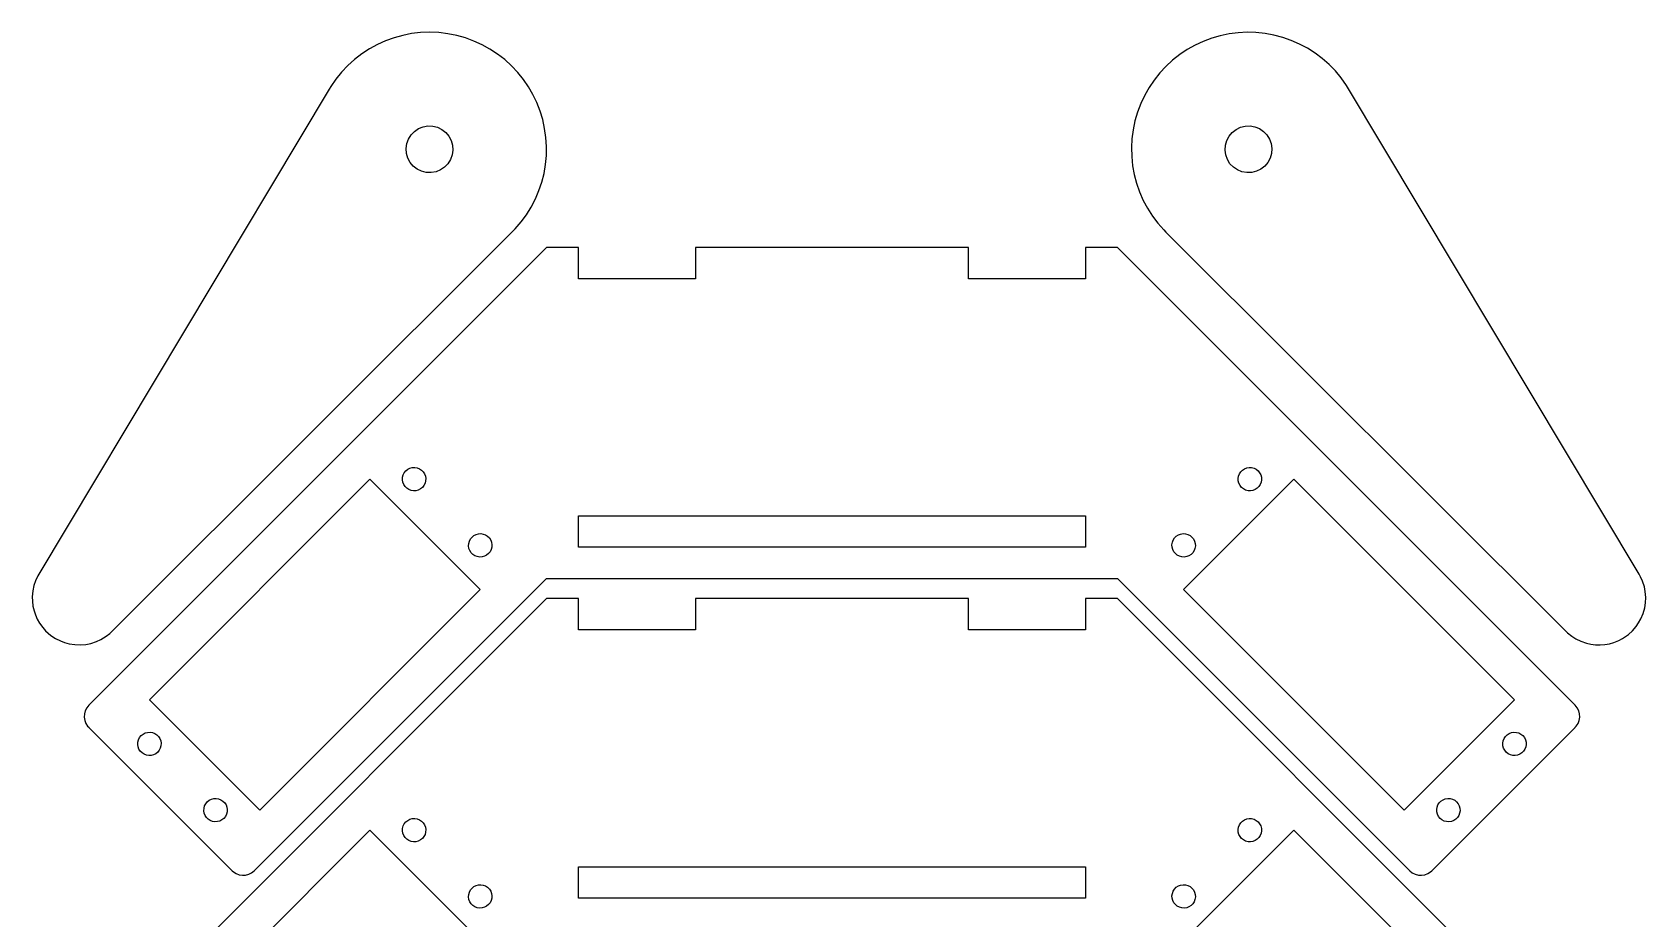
# Model space of a CAD drawing. Header units: metres. Extents: x -109 to 108, y -139 to 153.
# Drawn here: x -102.5 to 104.3, y 39.4 to 153 of the extents above; entities that cross this region are included whole.
import ezdxf

# ---------------------------------------------------------------- set-up
doc = ezdxf.new("R2010")
doc.units = ezdxf.units.M

msp = doc.modelspace()

# ---------------------------------------------------------------- linework, layer by layer
for p, q in [((-58.293, 151.424), (-59.3031, 150.871)), ((-57.2434, 151.898), (-58.293, 151.424)), ((-56.1355, 152.298), (-57.2434, 151.898)), ((-55.0253, 152.604), (-56.1355, 152.298)), ((-53.8948, 152.823), (-55.0253, 152.604)), ((-52.7508, 152.956), (-53.8948, 152.823)), ((-51.5738, 153), (-52.7508, 152.956)), ((-50.4231, 152.954), (-51.5738, 153)), ((-49.2535, 152.815), (-50.4231, 152.954)), ((-48.0983, 152.586), (-49.2535, 152.815)), ((-46.9896, 152.274), (-48.0983, 152.586)), ((-45.9082, 151.878), (-46.9896, 152.274)), ((-44.8602, 151.401), (-45.9082, 151.878)), ((-43.852, 150.844), (-44.8602, 151.401)), ((46.5668, 151.353), (45.5625, 150.79)), ((47.6114, 151.838), (46.5668, 151.353)), ((48.6901, 152.241), (47.6114, 151.838)), ((49.7966, 152.561), (48.6901, 152.241)), ((50.9243, 152.794), (49.7966, 152.561)), ((52.0666, 152.941), (50.9243, 152.794)), ((53.2167, 152.999), (52.0666, 152.941)), ((54.368, 152.969), (53.2167, 152.999)), ((55.5394, 152.847), (54.368, 152.969)), ((56.6721, 152.639), (55.5394, 152.847)), ((57.8106, 152.337), (56.6721, 152.639)), ((58.8975, 151.956), (57.8106, 152.337)), ((59.952, 151.493), (58.8975, 151.956)), ((60.9679, 150.951), (59.952, 151.493)), ((-61.2217, 149.507), (-62.0762, 148.735)), ((-60.2892, 150.227), (-61.2217, 149.507)), ((-59.3031, 150.871), (-60.2892, 150.227)), ((-42.8894, 150.212), (-43.852, 150.844)), ((-41.9582, 149.491), (-42.8894, 150.212)), ((-41.0864, 148.699), (-41.9582, 149.491)), ((43.6583, 149.406), (42.8119, 148.625)), ((44.5832, 150.135), (43.6583, 149.406)), ((45.5625, 150.79), (44.5832, 150.135)), ((61.9392, 150.332), (60.9679, 150.951)), ((62.8601, 149.641), (61.9392, 150.332)), ((63.7443, 148.863), (62.8601, 149.641)), ((-63.611, 146.985), (-64.2649, 146.037)), ((-62.8862, 147.88), (-63.611, 146.985)), ((-62.0762, 148.735), (-62.8862, 147.88)), ((-40.2965, 147.861), (-41.0864, 148.699)), ((-39.5734, 146.964), (-40.2965, 147.861)), ((-38.9211, 146.015), (-39.5734, 146.964)), ((42.028, 147.781), (41.3111, 146.88)), ((42.8119, 148.625), (42.028, 147.781)), ((64.5472, 148.037), (63.7443, 148.863)), ((65.2843, 147.152), (64.5472, 148.037)), ((65.9658, 146.192), (65.2843, 147.152)), ((-64.471, 145.703), (-101.831, 83.3105)), ((-64.2649, 146.037), (-64.471, 145.703)), ((-38.3435, 145.019), (-38.9211, 146.015)), ((-37.8441, 143.981), (-38.3435, 145.019)), ((40.0948, 144.926), (39.5924, 143.861)), ((40.6654, 145.927), (40.0948, 144.926)), ((41.3111, 146.88), (40.6654, 145.927)), ((103.492, 83.5564), (65.9658, 146.192)), ((-37.4258, 142.908), (-37.8441, 143.981)), ((-37.091, 141.806), (-37.4258, 142.908)), ((39.1751, 142.76), (38.8519, 141.654)), ((39.5924, 143.861), (39.1751, 142.76)), ((-53.0084, 140.649), (-52.4269, 140.884)), ((-52.4269, 140.884), (-51.8093, 140.993)), ((-51.8093, 140.993), (-51.1825, 140.971)), ((-51.1825, 140.971), (-50.5739, 140.819)), ((-50.5739, 140.819), (-50.0102, 140.544)), ((-36.8417, 140.682), (-37.091, 141.806)), ((-36.6768, 139.516), (-36.8417, 140.682)), ((38.8519, 141.654), (38.6101, 140.502)), ((51.8102, 140.544), (52.3739, 140.819)), ((52.3739, 140.819), (52.9825, 140.971)), ((52.9825, 140.971), (53.6093, 140.993)), ((53.6093, 140.993), (54.2269, 140.884)), ((54.2269, 140.884), (54.8084, 140.649)), ((-54.5982, 138.105), (-54.5109, 138.726)), ((-54.5109, 138.726), (-54.2964, 139.315)), ((-54.2964, 139.315), (-53.964, 139.847)), ((-53.964, 139.847), (-53.5283, 140.298)), ((-53.5283, 140.298), (-53.0084, 140.649)), ((-50.0102, 140.544), (-49.516, 140.158)), ((-49.516, 140.158), (-49.1129, 139.678)), ((-49.1129, 139.678), (-48.8184, 139.124)), ((-48.8184, 139.124), (-48.6456, 138.521)), ((-36.6045, 138.366), (-36.6768, 139.516)), ((38.4617, 139.359), (38.4015, 138.209)), ((38.6101, 140.502), (38.4617, 139.359)), ((50.4456, 138.521), (50.6185, 139.124)), ((50.6185, 139.124), (50.9129, 139.678)), ((50.9129, 139.678), (51.316, 140.158)), ((51.316, 140.158), (51.8102, 140.544)), ((54.8084, 140.649), (55.3283, 140.298)), ((55.3283, 140.298), (55.764, 139.847)), ((55.764, 139.847), (56.0964, 139.315)), ((56.0964, 139.315), (56.3109, 138.726)), ((56.3109, 138.726), (56.3982, 138.105)), ((-54.5544, 137.479), (-54.5982, 138.105)), ((-54.3815, 136.876), (-54.5544, 137.479)), ((-54.0871, 136.322), (-54.3815, 136.876)), ((-48.9036, 136.685), (-49.236, 136.153)), ((-48.6891, 137.274), (-48.9036, 136.685)), ((-48.6018, 137.895), (-48.6891, 137.274)), ((-48.6456, 138.521), (-48.6018, 137.895)), ((-36.7283, 136.042), (-36.6219, 137.189)), ((-36.6219, 137.189), (-36.6045, 138.366)), ((38.4015, 138.209), (38.4296, 137.058)), ((38.4296, 137.058), (38.5496, 135.886)), ((50.4018, 137.895), (50.4456, 138.521)), ((50.4891, 137.274), (50.4018, 137.895)), ((50.7036, 136.685), (50.4891, 137.274)), ((51.036, 136.153), (50.7036, 136.685)), ((56.1815, 136.876), (55.8871, 136.322)), ((56.3544, 137.479), (56.1815, 136.876)), ((56.3982, 138.105), (56.3544, 137.479)), ((-53.684, 135.842), (-54.0871, 136.322)), ((-53.1897, 135.456), (-53.684, 135.842)), ((-52.626, 135.181), (-53.1897, 135.456)), ((-52.0175, 135.029), (-52.626, 135.181)), ((-51.3907, 135.007), (-52.0175, 135.029)), ((-50.7731, 135.116), (-51.3907, 135.007)), ((-50.1916, 135.351), (-50.7731, 135.116)), ((-49.6716, 135.702), (-50.1916, 135.351)), ((-49.236, 136.153), (-49.6716, 135.702)), ((-37.2029, 133.79), (-36.9224, 134.907)), ((-36.9224, 134.907), (-36.7283, 136.042)), ((38.5496, 135.886), (38.7556, 134.753)), ((38.7556, 134.753), (39.0478, 133.639)), ((51.4716, 135.702), (51.036, 136.153)), ((51.9916, 135.351), (51.4716, 135.702)), ((52.5731, 135.116), (51.9916, 135.351)), ((53.1907, 135.007), (52.5731, 135.116)), ((53.8175, 135.029), (53.1907, 135.007)), ((54.426, 135.181), (53.8175, 135.029)), ((54.9897, 135.456), (54.426, 135.181)), ((55.484, 135.842), (54.9897, 135.456)), ((55.8871, 136.322), (55.484, 135.842)), ((-38.0165, 131.637), (-37.5683, 132.698)), ((-37.5683, 132.698), (-37.2029, 133.79)), ((39.0478, 133.639), (39.4342, 132.527)), ((39.4342, 132.527), (39.9066, 131.448)), ((-39.1644, 129.612), (-38.5576, 130.591)), ((-38.5576, 130.591), (-38.0165, 131.637)), ((39.9066, 131.448), (40.4491, 130.432)), ((40.4491, 130.432), (41.0828, 129.439)), ((-40.6119, 127.789), (-39.8446, 128.683)), ((-39.8446, 128.683), (-39.1644, 129.612)), ((41.0828, 129.439), (41.7758, 128.52)), ((41.7758, 128.52), (42.5374, 127.656)), ((-92.3081, 76.2252), (-40.6119, 127.789)), ((42.5374, 127.656), (42.8119, 127.375)), ((42.8119, 127.375), (94.313, 76.0304)), ((-36.6091, 125.417), (-95.299, 66.7274)), ((-36.5919, 125.4), (-36.6091, 125.417)), ((-32.5, 125.4), (-36.5919, 125.4)), ((-32.5, 121.4), (-32.5, 125.4)), ((17.5, 125.4), (-17.5, 125.4)), ((-17.5, 125.4), (-17.5, 121.4)), ((17.5, 121.4), (17.5, 125.4)), ((36.5918, 125.4), (32.5, 125.4)), ((32.5, 125.4), (32.5, 121.4)), ((36.6091, 125.417), (36.5918, 125.4)), ((95.299, 66.7274), (36.6091, 125.417)), ((-17.5, 121.4), (-32.5, 121.4)), ((32.5, 121.4), (17.5, 121.4)), ((-87.5208, 67.4345), (-59.2365, 95.7188)), ((-59.2365, 95.7188), (-45.0944, 81.5767)), ((-55.0776, 95.6403), (-55.0612, 95.9534)), ((-55.0286, 95.3306), (-55.0776, 95.6403)), ((-55.0612, 95.9534), (-54.9801, 96.2563)), ((-54.9162, 95.0378), (-55.0286, 95.3306)), ((-54.9801, 96.2563), (-54.8377, 96.5358)), ((-54.8377, 96.5358), (-54.6403, 96.7794)), ((-54.6403, 96.7794), (-54.3966, 96.9768)), ((-54.3966, 96.9768), (-54.1172, 97.1192)), ((-54.1172, 97.1192), (-53.8143, 97.2003)), ((-53.8143, 97.2003), (-53.5012, 97.2167)), ((-53.5012, 97.2167), (-53.1915, 97.1677)), ((-53.1915, 97.1677), (-52.8987, 97.0553)), ((-52.8987, 97.0553), (-52.6357, 96.8845)), ((-52.6357, 96.8845), (-52.414, 96.6628)), ((-52.414, 96.6628), (-52.2432, 96.3998)), ((-52.1793, 95.1812), (-52.3217, 94.9018)), ((-52.2432, 96.3998), (-52.1308, 96.107)), ((-52.0982, 95.4841), (-52.1793, 95.1812)), ((-52.1308, 96.107), (-52.0817, 95.7973)), ((-52.0817, 95.7973), (-52.0982, 95.4841)), ((45.0944, 81.5767), (59.2365, 95.7188)), ((52.0817, 95.7973), (52.1308, 96.107)), ((52.0982, 95.4841), (52.0817, 95.7973)), ((52.1793, 95.1812), (52.0982, 95.4841)), ((52.1308, 96.107), (52.2432, 96.3998)), ((52.3217, 94.9018), (52.1793, 95.1812)), ((52.2432, 96.3998), (52.414, 96.6628)), ((52.414, 96.6628), (52.6357, 96.8845)), ((52.6357, 96.8845), (52.8987, 97.0553)), ((52.8987, 97.0553), (53.1915, 97.1677)), ((53.1915, 97.1677), (53.5012, 97.2167)), ((53.5012, 97.2167), (53.8143, 97.2003)), ((53.8143, 97.2003), (54.1172, 97.1192)), ((54.1172, 97.1192), (54.3966, 96.9768)), ((54.3966, 96.9768), (54.6403, 96.7794)), ((54.6403, 96.7794), (54.8377, 96.5358)), ((54.8377, 96.5358), (54.9801, 96.2563)), ((55.0286, 95.3306), (54.9162, 95.0378)), ((54.9801, 96.2563), (55.0612, 95.9534)), ((55.0776, 95.6403), (55.0286, 95.3306)), ((55.0612, 95.9534), (55.0776, 95.6403)), ((59.2365, 95.7188), (87.5208, 67.4345)), ((-54.7454, 94.7748), (-54.9162, 95.0378)), ((-54.5237, 94.5531), (-54.7454, 94.7748)), ((-54.2607, 94.3823), (-54.5237, 94.5531)), ((-53.9679, 94.2699), (-54.2607, 94.3823)), ((-53.6582, 94.2208), (-53.9679, 94.2699)), ((-53.345, 94.2373), (-53.6582, 94.2208)), ((-53.0421, 94.3184), (-53.345, 94.2373)), ((-52.7627, 94.4608), (-53.0421, 94.3184)), ((-52.519, 94.6581), (-52.7627, 94.4608)), ((-52.3217, 94.9018), (-52.519, 94.6581)), ((52.519, 94.6581), (52.3217, 94.9018)), ((52.7627, 94.4608), (52.519, 94.6581)), ((53.0421, 94.3184), (52.7627, 94.4608)), ((53.345, 94.2373), (53.0421, 94.3184)), ((53.6582, 94.2208), (53.345, 94.2373)), ((53.9679, 94.2699), (53.6582, 94.2208)), ((54.2607, 94.3823), (53.9679, 94.2699)), ((54.5237, 94.5531), (54.2607, 94.3823)), ((54.7454, 94.7748), (54.5237, 94.5531)), ((54.9162, 95.0378), (54.7454, 94.7748)), ((-32.5, 87), (-32.5, 91)), ((-32.5, 91), (32.5, 91)), ((32.5, 91), (32.5, 87)), ((-46.5923, 87.155), (-46.5759, 87.4682)), ((-46.5433, 86.8453), (-46.5923, 87.155)), ((-46.5759, 87.4682), (-46.4948, 87.7711)), ((-46.4948, 87.7711), (-46.3524, 88.0505)), ((-46.3524, 88.0505), (-46.1551, 88.2942)), ((-46.1551, 88.2942), (-45.9114, 88.4915)), ((-45.9114, 88.4915), (-45.632, 88.6339)), ((-45.632, 88.6339), (-45.329, 88.715)), ((-45.329, 88.715), (-45.0159, 88.7314)), ((-45.0159, 88.7314), (-44.7062, 88.6824)), ((-44.7062, 88.6824), (-44.4134, 88.57)), ((-44.4134, 88.57), (-44.1504, 88.3992)), ((-44.1504, 88.3992), (-43.9287, 88.1775)), ((-43.9287, 88.1775), (-43.7579, 87.9145)), ((-43.7579, 87.9145), (-43.6455, 87.6217)), ((-43.6129, 86.9989), (-43.694, 86.696)), ((-43.6455, 87.6217), (-43.5965, 87.312)), ((-43.5965, 87.312), (-43.6129, 86.9989)), ((32.5, 87), (-32.5, 87)), ((43.5965, 87.312), (43.6455, 87.6217)), ((43.6129, 86.9989), (43.5965, 87.312)), ((43.694, 86.696), (43.6129, 86.9989)), ((43.6455, 87.6217), (43.7579, 87.9145)), ((43.7579, 87.9145), (43.9287, 88.1775)), ((43.9287, 88.1775), (44.1504, 88.3992)), ((44.1504, 88.3992), (44.4134, 88.57)), ((44.4134, 88.57), (44.7062, 88.6824)), ((44.7062, 88.6824), (45.0159, 88.7314)), ((45.0159, 88.7314), (45.3291, 88.715)), ((45.3291, 88.715), (45.6319, 88.6339)), ((45.6319, 88.6339), (45.9114, 88.4915)), ((45.9114, 88.4915), (46.1551, 88.2942)), ((46.1551, 88.2942), (46.3524, 88.0505)), ((46.3524, 88.0505), (46.4948, 87.7711)), ((46.4948, 87.7711), (46.5759, 87.4682)), ((46.5924, 87.155), (46.5433, 86.8453)), ((46.5759, 87.4682), (46.5924, 87.155)), ((-46.4309, 86.5525), (-46.5433, 86.8453)), ((-46.2601, 86.2895), (-46.4309, 86.5525)), ((-46.0384, 86.0678), (-46.2601, 86.2895)), ((-45.7754, 85.897), (-46.0384, 86.0678)), ((-45.4826, 85.7846), (-45.7754, 85.897)), ((-45.1729, 85.7356), (-45.4826, 85.7846)), ((-44.8598, 85.752), (-45.1729, 85.7356)), ((-44.5568, 85.8331), (-44.8598, 85.752)), ((-44.2774, 85.9755), (-44.5568, 85.8331)), ((-44.0337, 86.1729), (-44.2774, 85.9755)), ((-43.8364, 86.4165), (-44.0337, 86.1729)), ((-43.694, 86.696), (-43.8364, 86.4165)), ((43.8364, 86.4165), (43.694, 86.696)), ((44.0337, 86.1729), (43.8364, 86.4165)), ((44.2774, 85.9755), (44.0337, 86.1729)), ((44.5568, 85.8331), (44.2774, 85.9755)), ((44.8597, 85.752), (44.5568, 85.8331)), ((45.1729, 85.7356), (44.8597, 85.752)), ((45.4826, 85.7846), (45.1729, 85.7356)), ((45.7754, 85.897), (45.4826, 85.7846)), ((46.0384, 86.0678), (45.7754, 85.897)), ((46.2601, 86.2895), (46.0384, 86.0678)), ((46.4309, 86.5525), (46.2601, 86.2895)), ((46.5433, 86.8453), (46.4309, 86.5525)), ((-101.831, 83.3105), (-102.126, 82.6742)), ((-74.0858, 45.5142), (-36.6, 83)), ((-36.6, 83), (36.6, 83)), ((36.6, 83), (74.0858, 45.5142)), ((103.689, 83.1991), (103.492, 83.5564)), ((103.933, 82.6547), (103.689, 83.1991)), ((-102.471, 81.4035), (-102.541, 80.6323)), ((-102.328, 82.0685), (-102.471, 81.4035)), ((-102.126, 82.6742), (-102.328, 82.0685)), ((-45.0944, 81.5767), (-73.3787, 53.2924)), ((73.3787, 53.2924), (45.0944, 81.5767)), ((104.168, 81.9166), (103.933, 82.6547)), ((104.285, 81.3102), (104.168, 81.9166)), ((104.343, 80.538), (104.285, 81.3102)), ((-102.541, 80.6323), (-102.529, 80.0567)), ((-102.529, 80.0567), (-102.454, 79.4436)), ((-102.454, 79.4436), (-102.319, 78.8516)), ((-102.319, 78.8516), (-102.137, 78.3055)), ((-36.6091, 80.4173), (-95.299, 21.7274)), ((-36.5919, 80.4), (-36.6091, 80.4173)), ((-32.5, 80.4), (-36.5919, 80.4)), ((-32.5, 76.4), (-32.5, 80.4)), ((17.5, 80.4), (-17.5, 80.4)), ((-17.5, 80.4), (-17.5, 76.4)), ((17.5, 76.4), (17.5, 80.4)), ((36.5918, 80.4), (32.5, 80.4)), ((32.5, 80.4), (32.5, 76.4)), ((36.6091, 80.4173), (36.5918, 80.4)), ((95.299, 21.7274), (36.6091, 80.4173)), ((104.013, 78.5119), (104.212, 79.2277)), ((104.212, 79.2277), (104.314, 79.8793)), ((104.314, 79.8793), (104.343, 80.538)), ((-102.137, 78.3055), (-101.894, 77.7606)), ((-101.894, 77.7606), (-101.598, 77.2426)), ((-101.598, 77.2426), (-101.206, 76.6993)), ((-101.206, 76.6993), (-100.83, 76.2772)), ((102.63, 76.2772), (103.103, 76.8226)), ((103.103, 76.8226), (103.437, 77.3046)), ((103.437, 77.3046), (103.722, 77.8168)), ((103.722, 77.8168), (104.013, 78.5119)), ((-100.83, 76.2772), (-100.154, 75.6834)), ((-100.154, 75.6834), (-99.5795, 75.3001)), ((-99.5795, 75.3001), (-98.9358, 74.9729)), ((-98.9358, 74.9729), (-98.3874, 74.7656)), ((-98.3874, 74.7656), (-97.8215, 74.6129)), ((-97.8215, 74.6129), (-97.0767, 74.499)), ((-97.0767, 74.499), (-96.3339, 74.4789)), ((-96.3339, 74.4789), (-95.6771, 74.5381)), ((-95.6771, 74.5381), (-95.0309, 74.669)), ((-95.0309, 74.669), (-94.2956, 74.9121)), ((-94.2956, 74.9121), (-93.7357, 75.1726)), ((-93.7357, 75.1726), (-93.0761, 75.5784)), ((-93.0761, 75.5784), (-92.6069, 75.947)), ((-92.6069, 75.947), (-92.3081, 76.2252)), ((-17.5, 76.4), (-32.5, 76.4)), ((32.5, 76.4), (17.5, 76.4)), ((94.313, 76.0304), (94.8591, 75.5905)), ((94.8591, 75.5905), (95.3979, 75.2479)), ((95.3979, 75.2479), (96.0085, 74.9481)), ((96.0085, 74.9481), (96.7399, 74.6934)), ((96.7399, 74.6934), (97.3014, 74.5664)), ((97.3014, 74.5664), (97.9143, 74.4906)), ((97.9143, 74.4906), (98.5213, 74.4778)), ((98.5213, 74.4778), (99.0953, 74.5225)), ((99.0953, 74.5225), (99.6828, 74.6266)), ((99.6828, 74.6266), (100.257, 74.7886)), ((100.257, 74.7886), (100.879, 75.0374)), ((100.879, 75.0374), (101.379, 75.3001)), ((101.379, 75.3001), (102.119, 75.8123)), ((102.119, 75.8123), (102.63, 76.2772)), ((-95.5621, 66.4025), (-95.7519, 66.03)), ((-95.299, 66.7274), (-95.5621, 66.4025)), ((-73.3787, 53.2924), (-87.5208, 67.4345)), ((87.5208, 67.4345), (73.3787, 53.2924)), ((95.5621, 66.4025), (95.299, 66.7274)), ((95.7519, 66.03), (95.5621, 66.4025)), ((-95.8601, 65.6261), (-95.882, 65.2085)), ((-95.882, 65.2085), (-95.8166, 64.7956)), ((-95.7519, 66.03), (-95.8601, 65.6261)), ((-95.8166, 64.7956), (-95.6668, 64.4052)), ((-95.6668, 64.4052), (-95.4391, 64.0546)), ((95.4391, 64.0546), (95.6668, 64.4052)), ((95.6668, 64.4052), (95.8166, 64.7956)), ((95.8602, 65.6261), (95.7519, 66.03)), ((95.8166, 64.7956), (95.882, 65.2085)), ((95.882, 65.2085), (95.8602, 65.6261)), ((-95.4391, 64.0546), (-95.2912, 63.9067)), ((-95.2912, 63.9067), (-95.299, 63.899)), ((-95.299, 63.899), (-76.9142, 45.5142)), ((-89.0023, 62.0123), (-88.9212, 62.3152)), ((-88.9212, 62.3152), (-88.7788, 62.5946)), ((-88.7788, 62.5946), (-88.5815, 62.8383)), ((-88.5815, 62.8383), (-88.3378, 63.0357)), ((-88.3378, 63.0357), (-88.0584, 63.178)), ((-88.0584, 63.178), (-87.7555, 63.2592)), ((-87.7555, 63.2592), (-87.4423, 63.2756)), ((-87.4423, 63.2756), (-87.1326, 63.2266)), ((-87.1326, 63.2266), (-86.8398, 63.1142)), ((-86.8398, 63.1142), (-86.5768, 62.9434)), ((-86.5768, 62.9434), (-86.3551, 62.7216)), ((-86.3551, 62.7216), (-86.1843, 62.4587)), ((-86.1843, 62.4587), (-86.0719, 62.1659)), ((-86.0719, 62.1659), (-86.0229, 61.8562)), ((76.9142, 45.5142), (95.299, 63.899)), ((86.0229, 61.8562), (86.0719, 62.1659)), ((86.0719, 62.1659), (86.1843, 62.4587)), ((86.1843, 62.4587), (86.3551, 62.7216)), ((86.3551, 62.7216), (86.5768, 62.9434)), ((86.5768, 62.9434), (86.8398, 63.1142)), ((86.8398, 63.1142), (87.1326, 63.2266)), ((87.1326, 63.2266), (87.4423, 63.2756)), ((87.4423, 63.2756), (87.7555, 63.2592)), ((87.7555, 63.2592), (88.0584, 63.178)), ((88.0584, 63.178), (88.3378, 63.0357)), ((88.3378, 63.0357), (88.5815, 62.8383)), ((88.5815, 62.8383), (88.7788, 62.5946)), ((88.7788, 62.5946), (88.9212, 62.3152)), ((88.9212, 62.3152), (89.0023, 62.0123)), ((95.2912, 63.9067), (95.4391, 64.0546)), ((95.299, 63.899), (95.2912, 63.9067)), ((-89.0187, 61.6992), (-89.0023, 62.0123)), ((-88.9697, 61.3895), (-89.0187, 61.6992)), ((-88.8573, 61.0967), (-88.9697, 61.3895)), ((-88.6865, 60.8337), (-88.8573, 61.0967)), ((-88.4648, 60.612), (-88.6865, 60.8337)), ((-88.2018, 60.4412), (-88.4648, 60.612)), ((-87.909, 60.3288), (-88.2018, 60.4412)), ((-87.5993, 60.2797), (-87.909, 60.3288)), ((-87.2862, 60.2961), (-87.5993, 60.2797)), ((-86.9833, 60.3773), (-87.2862, 60.2961)), ((-86.7039, 60.5197), (-86.9833, 60.3773)), ((-86.4602, 60.717), (-86.7039, 60.5197)), ((-86.2628, 60.9607), (-86.4602, 60.717)), ((-86.1204, 61.2401), (-86.2628, 60.9607)), ((-86.0393, 61.543), (-86.1204, 61.2401)), ((-86.0229, 61.8562), (-86.0393, 61.543)), ((86.0393, 61.543), (86.0229, 61.8562)), ((86.1204, 61.2401), (86.0393, 61.543)), ((86.2628, 60.9607), (86.1204, 61.2401)), ((86.4602, 60.717), (86.2628, 60.9607)), ((86.7038, 60.5197), (86.4602, 60.717)), ((86.9833, 60.3773), (86.7038, 60.5197)), ((87.2862, 60.2961), (86.9833, 60.3773)), ((87.5993, 60.2797), (87.2862, 60.2961)), ((87.909, 60.3288), (87.5993, 60.2797)), ((88.2018, 60.4412), (87.909, 60.3288)), ((88.4648, 60.612), (88.2018, 60.4412)), ((88.6865, 60.8337), (88.4648, 60.612)), ((88.8573, 61.0967), (88.6865, 60.8337)), ((88.9697, 61.3895), (88.8573, 61.0967)), ((89.0188, 61.6992), (88.9697, 61.3895)), ((89.0023, 62.0123), (89.0188, 61.6992)), ((-80.5171, 53.5271), (-80.4359, 53.8299)), ((-80.4359, 53.8299), (-80.2935, 54.1094)), ((-80.2935, 54.1094), (-80.0962, 54.3531)), ((-80.0962, 54.3531), (-79.8525, 54.5504)), ((-79.8525, 54.5504), (-79.5731, 54.6928)), ((-79.5731, 54.6928), (-79.2702, 54.7739)), ((-79.2702, 54.7739), (-78.957, 54.7903)), ((-78.957, 54.7903), (-78.6473, 54.7413)), ((-78.6473, 54.7413), (-78.3545, 54.6289)), ((-78.3545, 54.6289), (-78.0915, 54.4581)), ((-78.0915, 54.4581), (-77.8698, 54.2364)), ((-77.8698, 54.2364), (-77.699, 53.9734)), ((-77.699, 53.9734), (-77.5866, 53.6806)), ((77.5866, 53.6806), (77.699, 53.9734)), ((77.699, 53.9734), (77.8698, 54.2364)), ((77.8698, 54.2364), (78.0915, 54.4581)), ((78.0915, 54.4581), (78.3545, 54.6289)), ((78.3545, 54.6289), (78.6473, 54.7413)), ((78.6473, 54.7413), (78.957, 54.7903)), ((78.957, 54.7903), (79.2702, 54.7739)), ((79.2702, 54.7739), (79.5731, 54.6928)), ((79.5731, 54.6928), (79.8525, 54.5504)), ((79.8525, 54.5504), (80.0962, 54.3531)), ((80.0962, 54.3531), (80.2935, 54.1094)), ((80.2935, 54.1094), (80.4359, 53.8299)), ((80.4359, 53.8299), (80.5171, 53.5271)), ((-80.5335, 53.2139), (-80.5171, 53.5271)), ((-80.4844, 52.9042), (-80.5335, 53.2139)), ((-80.372, 52.6114), (-80.4844, 52.9042)), ((-80.2012, 52.3484), (-80.372, 52.6114)), ((-79.9795, 52.1267), (-80.2012, 52.3484)), ((-79.7165, 51.9559), (-79.9795, 52.1267)), ((-79.4238, 51.8435), (-79.7165, 51.9559)), ((-79.114, 51.7944), (-79.4238, 51.8435)), ((-78.8009, 51.8109), (-79.114, 51.7944)), ((-78.498, 51.892), (-78.8009, 51.8109)), ((-78.2186, 52.0344), (-78.498, 51.892)), ((-77.9749, 52.2317), (-78.2186, 52.0344)), ((-77.7775, 52.4754), (-77.9749, 52.2317)), ((-77.6352, 52.7548), (-77.7775, 52.4754)), ((-77.554, 53.0577), (-77.6352, 52.7548)), ((-77.5866, 53.6806), (-77.5376, 53.3709)), ((-77.5376, 53.3709), (-77.554, 53.0577)), ((-54.8377, 51.5358), (-54.6403, 51.7794)), ((-54.6403, 51.7794), (-54.3966, 51.9768)), ((-54.3966, 51.9768), (-54.1172, 52.1192)), ((-54.1172, 52.1192), (-53.8143, 52.2003)), ((-53.8143, 52.2003), (-53.5012, 52.2167)), ((-53.5012, 52.2167), (-53.1915, 52.1677)), ((-53.1915, 52.1677), (-52.8987, 52.0553)), ((-52.8987, 52.0553), (-52.6357, 51.8845)), ((-52.6357, 51.8845), (-52.414, 51.6628)), ((52.414, 51.6628), (52.6357, 51.8845)), ((52.6357, 51.8845), (52.8987, 52.0553)), ((52.8987, 52.0553), (53.1915, 52.1677)), ((53.1915, 52.1677), (53.5012, 52.2167)), ((53.5012, 52.2167), (53.8143, 52.2003)), ((53.8143, 52.2003), (54.1172, 52.1192)), ((54.1172, 52.1192), (54.3966, 51.9768)), ((54.3966, 51.9768), (54.6403, 51.7794)), ((54.6403, 51.7794), (54.8377, 51.5358)), ((77.5376, 53.3709), (77.5866, 53.6806)), ((77.554, 53.0577), (77.5376, 53.3709)), ((77.6352, 52.7548), (77.554, 53.0577)), ((77.7775, 52.4754), (77.6352, 52.7548)), ((77.9749, 52.2317), (77.7775, 52.4754)), ((78.2186, 52.0344), (77.9749, 52.2317)), ((78.498, 51.892), (78.2186, 52.0344)), ((78.8009, 51.8109), (78.498, 51.892)), ((79.114, 51.7944), (78.8009, 51.8109)), ((79.4238, 51.8435), (79.114, 51.7944)), ((79.7165, 51.9559), (79.4238, 51.8435)), ((79.9795, 52.1267), (79.7165, 51.9559)), ((80.2013, 52.3484), (79.9795, 52.1267)), ((80.372, 52.6114), (80.2013, 52.3484)), ((80.4844, 52.9042), (80.372, 52.6114)), ((80.5335, 53.2139), (80.4844, 52.9042)), ((80.5171, 53.5271), (80.5335, 53.2139)), ((-87.5208, 22.4345), (-59.2365, 50.7188)), ((-59.2365, 50.7188), (-45.0944, 36.5767)), ((-55.0776, 50.6403), (-55.0612, 50.9534)), ((-55.0286, 50.3306), (-55.0776, 50.6403)), ((-55.0612, 50.9534), (-54.9801, 51.2563)), ((-54.9162, 50.0378), (-55.0286, 50.3306)), ((-54.9801, 51.2563), (-54.8377, 51.5358)), ((-54.7454, 49.7748), (-54.9162, 50.0378)), ((-54.5237, 49.5531), (-54.7454, 49.7748)), ((-52.519, 49.6581), (-52.7627, 49.4608)), ((-52.3217, 49.9018), (-52.519, 49.6581)), ((-52.414, 51.6628), (-52.2432, 51.3998)), ((-52.1793, 50.1812), (-52.3217, 49.9018)), ((-52.2432, 51.3998), (-52.1308, 51.107)), ((-52.0982, 50.4841), (-52.1793, 50.1812)), ((-52.1308, 51.107), (-52.0817, 50.7973)), ((-52.0817, 50.7973), (-52.0982, 50.4841)), ((45.0944, 36.5767), (59.2365, 50.7188)), ((52.0817, 50.7973), (52.1308, 51.107)), ((52.0982, 50.4841), (52.0817, 50.7973)), ((52.1793, 50.1812), (52.0982, 50.4841)), ((52.1308, 51.107), (52.2432, 51.3998)), ((52.3217, 49.9018), (52.1793, 50.1812)), ((52.2432, 51.3998), (52.414, 51.6628)), ((52.519, 49.6581), (52.3217, 49.9018)), ((52.7627, 49.4608), (52.519, 49.6581)), ((54.7454, 49.7748), (54.5237, 49.5531)), ((54.9162, 50.0378), (54.7454, 49.7748)), ((54.8377, 51.5358), (54.9801, 51.2563)), ((55.0286, 50.3306), (54.9162, 50.0378)), ((54.9801, 51.2563), (55.0612, 50.9534)), ((55.0776, 50.6403), (55.0286, 50.3306)), ((55.0612, 50.9534), (55.0776, 50.6403)), ((59.2365, 50.7188), (87.5208, 22.4345)), ((-54.2607, 49.3823), (-54.5237, 49.5531)), ((-53.9679, 49.2699), (-54.2607, 49.3823)), ((-53.6582, 49.2208), (-53.9679, 49.2699)), ((-53.345, 49.2373), (-53.6582, 49.2208)), ((-53.0421, 49.3184), (-53.345, 49.2373)), ((-52.7627, 49.4608), (-53.0421, 49.3184)), ((53.0421, 49.3184), (52.7627, 49.4608)), ((53.345, 49.2373), (53.0421, 49.3184)), ((53.6582, 49.2208), (53.345, 49.2373)), ((53.9679, 49.2699), (53.6582, 49.2208)), ((54.2607, 49.3823), (53.9679, 49.2699)), ((54.5237, 49.5531), (54.2607, 49.3823)), ((-76.9142, 45.5142), (-76.9065, 45.522)), ((-76.9065, 45.522), (-76.7586, 45.3741)), ((-32.5, 42), (-32.5, 46)), ((-32.5, 46), (32.5, 46)), ((32.5, 46), (32.5, 42)), ((76.7586, 45.3741), (76.9065, 45.522)), ((76.9065, 45.522), (76.9142, 45.5142)), ((-76.7586, 45.3741), (-76.408, 45.1464)), ((-76.408, 45.1464), (-76.0176, 44.9966)), ((-76.0176, 44.9966), (-75.6047, 44.9312)), ((-75.6047, 44.9312), (-75.1871, 44.9531)), ((-75.1871, 44.9531), (-74.7833, 45.0613)), ((-74.7833, 45.0613), (-74.4107, 45.2511)), ((-74.4107, 45.2511), (-74.0858, 45.5142)), ((-46.1551, 43.2942), (-45.9114, 43.4915)), ((-45.9114, 43.4915), (-45.632, 43.6339)), ((-45.632, 43.6339), (-45.329, 43.715)), ((-45.329, 43.715), (-45.0159, 43.7314)), ((-45.0159, 43.7314), (-44.7062, 43.6824)), ((-44.7062, 43.6824), (-44.4134, 43.57)), ((-44.4134, 43.57), (-44.1504, 43.3992)), ((44.1504, 43.3992), (44.4134, 43.57)), ((44.4134, 43.57), (44.7062, 43.6824)), ((44.7062, 43.6824), (45.0159, 43.7314)), ((45.0159, 43.7314), (45.3291, 43.715)), ((45.3291, 43.715), (45.6319, 43.6339)), ((45.6319, 43.6339), (45.9114, 43.4915)), ((45.9114, 43.4915), (46.1551, 43.2942)), ((74.0858, 45.5142), (74.4107, 45.2511)), ((74.4107, 45.2511), (74.7833, 45.0613)), ((74.7833, 45.0613), (75.1871, 44.9531)), ((75.1871, 44.9531), (75.6047, 44.9312)), ((75.6047, 44.9312), (76.0176, 44.9966)), ((76.0176, 44.9966), (76.408, 45.1464)), ((76.408, 45.1464), (76.7586, 45.3741)), ((-46.5923, 42.155), (-46.5759, 42.4682)), ((-46.5433, 41.8453), (-46.5923, 42.155)), ((-46.5759, 42.4682), (-46.4948, 42.7711)), ((-46.4309, 41.5525), (-46.5433, 41.8453)), ((-46.4948, 42.7711), (-46.3524, 43.0505)), ((-46.2601, 41.2895), (-46.4309, 41.5525)), ((-46.3524, 43.0505), (-46.1551, 43.2942)), ((-44.1504, 43.3992), (-43.9287, 43.1775)), ((-43.8364, 41.4165), (-44.0337, 41.1729)), ((-43.9287, 43.1775), (-43.7579, 42.9145)), ((-43.694, 41.696), (-43.8364, 41.4165)), ((-43.7579, 42.9145), (-43.6455, 42.6217)), ((-43.6129, 41.9989), (-43.694, 41.696)), ((-43.6455, 42.6217), (-43.5965, 42.312)), ((-43.5965, 42.312), (-43.6129, 41.9989)), ((32.5, 42), (-32.5, 42)), ((43.5965, 42.312), (43.6455, 42.6217)), ((43.6129, 41.9989), (43.5965, 42.312)), ((43.694, 41.696), (43.6129, 41.9989)), ((43.6455, 42.6217), (43.7579, 42.9145)), ((43.8364, 41.4165), (43.694, 41.696)), ((43.7579, 42.9145), (43.9287, 43.1775)), ((44.0337, 41.1729), (43.8364, 41.4165)), ((43.9287, 43.1775), (44.1504, 43.3992)), ((46.1551, 43.2942), (46.3524, 43.0505)), ((46.4309, 41.5525), (46.2601, 41.2895)), ((46.3524, 43.0505), (46.4948, 42.7711)), ((46.5433, 41.8453), (46.4309, 41.5525)), ((46.4948, 42.7711), (46.5759, 42.4682)), ((46.5924, 42.155), (46.5433, 41.8453)), ((46.5759, 42.4682), (46.5924, 42.155)), ((-46.0384, 41.0678), (-46.2601, 41.2895)), ((-45.7754, 40.897), (-46.0384, 41.0678)), ((-45.4826, 40.7846), (-45.7754, 40.897)), ((-45.1729, 40.7356), (-45.4826, 40.7846)), ((-44.8598, 40.752), (-45.1729, 40.7356)), ((-44.5568, 40.8331), (-44.8598, 40.752)), ((-44.2774, 40.9755), (-44.5568, 40.8331)), ((-44.0337, 41.1729), (-44.2774, 40.9755)), ((44.2774, 40.9755), (44.0337, 41.1729)), ((44.5568, 40.8331), (44.2774, 40.9755)), ((44.8597, 40.752), (44.5568, 40.8331)), ((45.1729, 40.7356), (44.8597, 40.752)), ((45.4826, 40.7846), (45.1729, 40.7356)), ((45.7754, 40.897), (45.4826, 40.7846)), ((46.0384, 41.0678), (45.7754, 40.897)), ((46.2601, 41.2895), (46.0384, 41.0678))]:
    msp.add_line(p, q)

doc.saveas('drawing.dxf')
